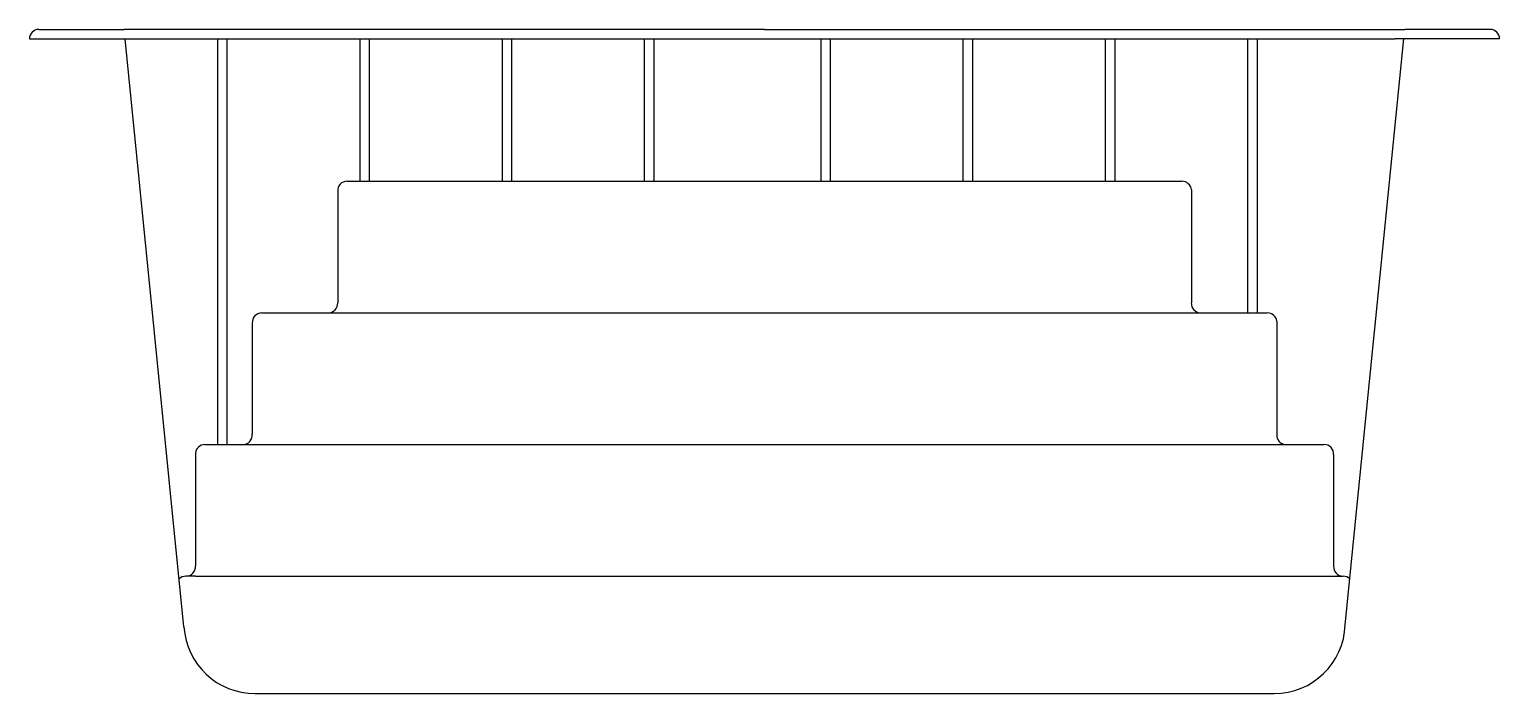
# Model space of a CAD drawing. Extents: x -1190.56 to -1187.46, y 418.86 to 420.26.
import ezdxf

# ---------------------------------------------------------------- set-up
doc = ezdxf.new("R2010")
doc.units = 0
doc.header["$LTSCALE"] = 10
doc.header["$MEASUREMENT"] = 0
doc.layers.add('Piscinas_Fibratec', color=4, linetype='CONTINUOUS')

msp = doc.modelspace()

# ---------------------------------------------------------------- linework, layer by layer
at = {"layer": 'Piscinas_Fibratec', "color": 2}
for p, q in [((-1190.5563, 420.2423), (-1190.3363, 420.2423)), ((-1190.5363, 420.2623), (-1190.3563, 420.2623)), ((-1189.0063, 420.2623), (-1190.3563, 420.2623)), ((-1190.3363, 420.2423), (-1187.6763, 420.2423)), ((-1189.0063, 420.2623), (-1187.6563, 420.2623)), ((-1187.4563, 420.2423), (-1187.6763, 420.2423)), ((-1187.4763, 420.2623), (-1187.6563, 420.2623))]:
    msp.add_line(p, q, dxfattribs=at)
at = {"layer": 'Piscinas_Fibratec'}
for p, q in [((-1190.2304, 419.0031), (-1190.3543, 420.2423)), ((-1187.7818, 419.0074), (-1187.6583, 420.2423)), ((-1189.8864, 419.9423), (-1188.1262, 419.9423)), ((-1189.9063, 419.924), (-1189.9063, 419.6859)), ((-1188.1063, 419.9243), (-1188.1063, 419.6857)), ((-1190.0664, 419.6648), (-1189.9063, 419.6648)), ((-1189.9063, 419.6648), (-1188.1063, 419.6648)), ((-1188.1063, 419.6648), (-1187.9462, 419.6648)), ((-1187.9263, 419.647), (-1187.9263, 419.4044)), ((-1190.0863, 419.6428), (-1190.0863, 419.4089)), ((-1190.2063, 419.3688), (-1190.2063, 419.1314)), ((-1190.1864, 419.3873), (-1190.0863, 419.3873)), ((-1190.0863, 419.3873), (-1187.9263, 419.3873)), ((-1187.9263, 419.3873), (-1187.8263, 419.3873)), ((-1187.8063, 419.3663), (-1187.8063, 419.1311)), ((-1190.2063, 419.1098), (-1190.2263, 419.1098)), ((-1190.2063, 419.1098), (-1187.8063, 419.1098)), ((-1187.8063, 419.1098), (-1187.7864, 419.1098)), ((-1190.0807, 418.8623), (-1187.9318, 418.8623))]:
    msp.add_line(p, q, dxfattribs=at)
at = {"layer": 'Piscinas_Fibratec', "color": 1}
for p, q in [((-1190.1591, 419.3873), (-1190.1591, 420.2423)), ((-1190.1391, 419.3873), (-1190.1391, 420.2423)), ((-1189.8591, 419.9423), (-1189.8591, 420.2423)), ((-1189.8391, 419.9423), (-1189.8391, 420.2423)), ((-1189.5591, 419.9423), (-1189.5591, 420.2423)), ((-1189.5391, 419.9423), (-1189.5391, 420.2423)), ((-1189.2591, 419.9423), (-1189.2591, 420.2423)), ((-1189.2391, 419.9423), (-1189.2391, 420.2423)), ((-1188.8871, 419.9423), (-1188.8871, 420.2423)), ((-1188.8671, 419.9423), (-1188.8671, 420.2423)), ((-1188.5871, 419.9423), (-1188.5871, 420.2423)), ((-1188.5671, 419.9423), (-1188.5671, 420.2423)), ((-1188.2871, 419.9423), (-1188.2871, 420.2423)), ((-1188.2671, 419.9423), (-1188.2671, 420.2423)), ((-1187.9871, 419.6648), (-1187.9871, 420.2423)), ((-1187.9671, 419.6648), (-1187.9671, 420.2423))]:
    msp.add_line(p, q, dxfattribs=at)
at = {"layer": 'Piscinas_Fibratec', "color": 2}
for centre, start, end in [((-1190.5363, 420.2423), 90, 180), ((-1187.4763, 420.2423), 360, 90)]:
    msp.add_arc(centre, 0.02, start, end, dxfattribs=at)
at = {"layer": 'Piscinas_Fibratec'}
for centre, radius, start, end in [((-1189.8864, 419.9223), 0.02, 90, 184.89), ((-1188.1262, 419.9223), 0.02, 5.8314, 90), ((-1189.9263, 419.6848), 0.02, 270, 3.2347), ((-1188.0864, 419.6848), 0.02, 177.4422, 270), ((-1190.0664, 419.6448), 0.02, 90, 185.7099), ((-1187.9462, 419.6448), 0.02, 6.3384, 90), ((-1190.1063, 419.4073), 0.02, 270, 4.6851), ((-1187.9066, 419.4073), 0.02, 188.3289, 270), ((-1190.1864, 419.3673), 0.02, 90, 175.8544), ((-1187.8263, 419.3673), 0.02, 357.0841, 90), ((-1190.2263, 419.1298), 0.02, 270, 4.5331), ((-1187.7864, 419.1298), 0.02, 176.2819, 270), ((-1190.2263, 419.0898), 0.02, 90, 135.3124), ((-1187.7864, 419.0898), 0.02, 44.7632, 90), ((-1190.0807, 419.0123), 0.15, 183.5294, 270), ((-1187.9318, 419.0123), 0.15, 270, 358.1294)]:
    msp.add_arc(centre, radius, start, end, dxfattribs=at)

doc.saveas('drawing.dxf')
